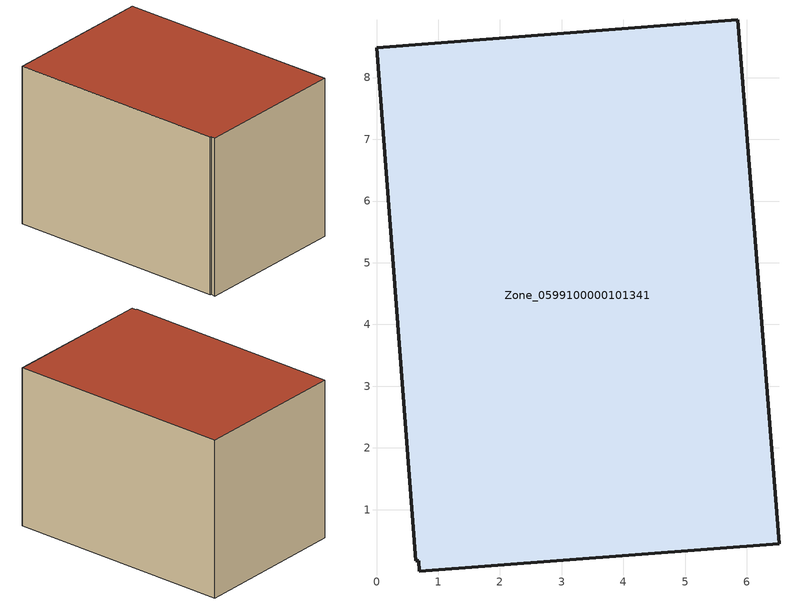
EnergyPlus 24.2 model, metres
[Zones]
Zone_0599100000101341
 floor ground (C_G): 0.69,0 0.69,0.17 0.64,0.17 0,8.48 5.85,8.94 6.52,0.45 z0
 wall outside (C_F): 6.52,0.45 5.85,8.94 0,8.48 0.64,0.17 0.69,0.17 0.69,0 6.52,0.45 z0:6.04
 roof outside (C_R): 0.69,0.17 0.69,0 6.52,0.45 5.85,8.94 0,8.48 0.64,0.17 z6.04
[BUILDING]
Pand.0599100000101341: North Axis=0; Terrain=City; Loads Convergence Tolerance Value=0.04; Temperature Convergence Tolerance Value=0.4; Solar Distribution=FullExterior; Maximum Number of Warmup Days=25; Minimum Number of Warmup Days=1
[Site:Location]
Rotterdam.The.Hague.AP_ZH_NLD Design_Conditions: Latitude=51.96; Longitude=4.45; Time Zone=1; Elevation=-4.5
[SITE:GROUNDTEMPERATURE:BUILDINGSURFACE]
18, 18, 18, 18, 18, 18, 18, 18, 18, 18, 18, 18
[MATERIAL] Thermal Absorptance=0.9; Solar Absorptance=0.7; Visible Absorptance=0.7
Name | Roughness | Thickness | Conductivity | Density | Specific Heat
G.TC.1946-1964 | MediumSmooth | 0.15 | 1 | 540 | 1210
F.TC.1946-1964 | Rough | 0.3 | 0.857143 | 1920 | 840
R.TC.1946-1964 | MediumRough | 0.2 | 0.235294 | 1500 | 1000
[CONSTRUCTION]
C_G: G.TC.1946-1964
C_F: F.TC.1946-1964
C_R: R.TC.1946-1964
[ZONE]
Zone_0599100000101341: Type=1; Multiplier=1; Ceiling Height=Autocalculate; Volume=Autocalculate; Floor Area=autocalculate; Part of Total Floor Area=Yes
[ZONEINFILTRATION:DESIGNFLOWRATE]
Infil_Zone_0599100000101341: Zone or ZoneList or Space or SpaceList=Zone_0599100000101341; Schedule=AlwaysOn; Design Flow Rate Calculation Method=Flow/Area; Flow Rate per Floor Area=0.003; Constant Term Coefficient=1; Temperature Term Coefficient=0; Velocity Term Coefficient=0; Velocity Squared Term Coefficient=0
[HVACTEMPLATE:ZONE:IDEALLOADSAIRSYSTEM]
Zone_0599100000101341: Maximum Heating Supply Air Temperature=50; Minimum Cooling Supply Air Temperature=13; Maximum Heating Supply Air Humidity Ratio=0.0156; Minimum Cooling Supply Air Humidity Ratio=0.0077; Heating Limit=NoLimit; Cooling Limit=NoLimit; Dehumidification Control Type=ConstantSensibleHeatRatio; Cooling Sensible Heat Ratio=0.7; Dehumidification Setpoint=60; Humidification Control Type=None; Humidification Setpoint=30; Outdoor Air Method=None; Outdoor Air Flow Rate per Person=0.00944; Outdoor Air Flow Rate per Zone Floor Area=0; Outdoor Air Flow Rate per Zone=0; Demand Controlled Ventilation Type=None; Outdoor Air Economizer Type=NoEconomizer; Heat Recovery Type=None; Sensible Heat Recovery Effectiveness=0.7; Latent Heat Recovery Effectiveness=0.65
[ZONECONTROL:THERMOSTAT]
ThermostatControl_Zone_0599100000101341: Zone or ZoneList=Zone_0599100000101341; Control Type Schedule=DualSetpointControlType; Control 1=Thermostat_Zone_0599100000101341; Temperature Difference Between Cutout And Setpoint=0
[THERMOSTATSETPOINT:DUALSETPOINT]
Thermostat_Zone_0599100000101341: Heating Setpoint Temperature Schedule=HeatingSetpoint_Zone_0599100000101341; Cooling Setpoint Temperature Schedule=CoolingSetpoint_Zone_0599100000101341
[SCHEDULE:COMPACT]
HeatingSetpoint_Zone_0599100000101341: Through: 12/31, For: AllDays, Until: 24:00, 21
CoolingSetpoint_Zone_0599100000101341: Through: 12/31, For: AllDays, Until: 24:00, 24
DualSetpointControlType: Through: 12/31, For: AllDays, Until: 24:00, 4
AlwaysOn: Through: 12/31, For: AllDays, Until: 24:00, 1
